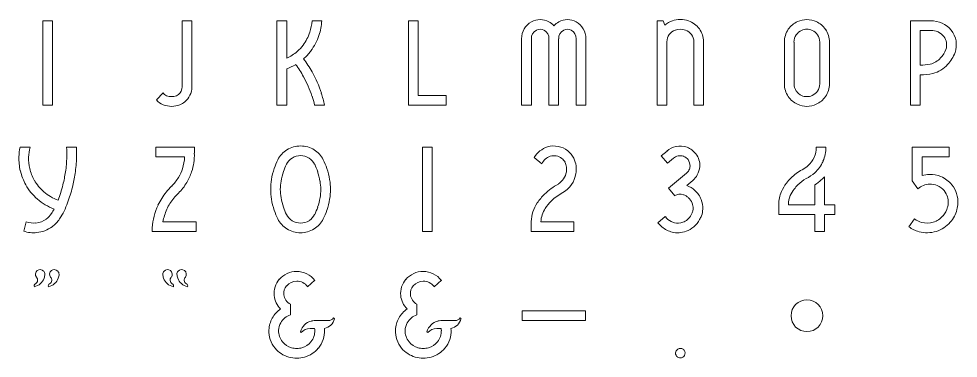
# Model space of a CAD drawing. Header units: inches. Extents: x 0.6 to 23.8, y 139.4 to 143.5.
# Drawn here: x 12.66 to 23.79, y 139.5 to 143.52 of the extents above; entities that cross this region are included whole.
import ezdxf

# ---------------------------------------------------------------- set-up
doc = ezdxf.new("R2010")
doc.units = ezdxf.units.IN
doc.header["$MEASUREMENT"] = 0
doc.layers.add('99', color=7, linetype='Continuous')

# ---------------------------------------------------------------- blocks, each defined once
blk = doc.blocks.new('VMI')
at = {"color": 7, "linetype": 'Continuous', "lineweight": 5}
for p, q in [((-0.057, 0), (-0.057, 1)), ((-0.057, 1), (0.057, 1)), ((0.057, 1), (0.057, 0)), ((0.057, 0), (-0.057, 0))]:
    blk.add_line(p, q, dxfattribs=at)
blk = doc.blocks.new('VMJ')
at = {"color": 7, "linetype": 'Continuous', "lineweight": 5}
for p, q in [((0.096, 0.218), (0.096, 1)), ((0.096, 1), (0.211, 1)), ((0.211, 1), (0.211, 0.214)), ((-0.211, 0.061), (-0.131, 0.147))]:
    blk.add_line(p, q, dxfattribs=at)
for centre, radius, start, end in [((-0.061, 0.186), 0.0805, 209.0698, 249.2804), ((-0.008, 0.194), 0.0906, 291.9663, 310.3666), ((-0.03, 0.222), 0.126, 310.0424, 358.2198), ((-0.031, 0.222), 0.242, 310.1654, 358.0099), ((-0.06, 0.187), 0.196, 219.8079, 249.2358), ((-0.031, 0.264), 0.279, 249.1972, 290.8028), ((-0.031, 0.264), 0.164, 249.0771, 290.3263), ((-0.006, 0.191), 0.201, 291.5826, 310.5224)]:
    blk.add_arc(centre, radius, start, end, dxfattribs=at)
blk = doc.blocks.new('VMK')
at = {"color": 7, "linetype": 'Continuous', "lineweight": 5}
for p, q in [((-0.282, 0), (-0.282, 1)), ((-0.282, 1), (-0.166, 1)), ((-0.166, 1), (-0.166, 0.555)), ((0.134, 1), (0.25, 1)), ((-0.166, 0.43), (-0.166, 0)), ((-0.166, 0), (-0.282, 0)), ((0.282, 0), (0.164, 0))]:
    blk.add_line(p, q, dxfattribs=at)
for centre, radius, start, end in [((-0.401, 1.035), 0.536, 341.4001, 356.3026), ((-0.393, 1.033), 0.643, 341.3042, 357.0576), ((-0.406, 1.037), 0.542, 323.0858, 341.3721), ((-0.407, 1.038), 0.658, 323.0893, 341.325), ((-0.402, 1.036), 0.539, 312.1265, 322.9159), ((-0.416, 1.077), 0.578, 295.5583, 310.4189), ((-0.402, 1.035), 0.653, 311.8352, 322.9664), ((-0.409, 1.064), 0.679, 290.9497, 300.9697), ((-1.148, -0.324), 1.354, 29.2235, 36.5388), ((-1.148, -0.324), 1.469, 29.2265, 36.4779), ((-1.106, -0.296), 1.303, 17.9556, 29.0508), ((-1.099, -0.293), 1.412, 17.9215, 29.084), ((-1.09, -0.291), 1.402, 11.973, 17.945), ((-1.085, -0.289), 1.282, 13.041, 17.945)]:
    blk.add_arc(centre, radius, start, end, dxfattribs=at)
blk = doc.blocks.new('VML')
at = {"color": 7, "linetype": 'Continuous', "lineweight": 5}
for p, q in [((-0.224, 0), (-0.224, 1)), ((-0.224, 1), (-0.109, 1)), ((-0.109, 1), (-0.109, 0.115)), ((-0.109, 0.115), (0.224, 0.115)), ((0.224, 0.115), (0.224, 0)), ((0.224, 0), (-0.224, 0))]:
    blk.add_line(p, q, dxfattribs=at)
blk = doc.blocks.new('VMM')
at = {"color": 7, "linetype": 'Continuous', "lineweight": 5}
for p, q in [((-0.381, 0), (-0.381, 0.787)), ((-0.266, 0), (-0.266, 0.787)), ((-0.058, 0.787), (-0.058, 0)), ((0.057, 0.787), (0.057, 0)), ((0.265, 0), (0.265, 0.787)), ((0.38, 0.787), (0.38, 0)), ((-0.381, 0), (-0.266, 0)), ((-0.058, 0), (0.057, 0)), ((0.265, 0), (0.38, 0))]:
    blk.add_line(p, q, dxfattribs=at)
for centre, radius, start, end in [((-0.161, 0.81), 0.205, 60.1014, 119.8986), ((0.162, 0.81), 0.205, 60.1014, 119.8986), ((-0.157, 0.791), 0.224, 118.5226, 181.0815), ((-0.162, 0.81), 0.0904, 60.1349, 119.8651), ((-0.164, 0.794), 0.221, 41.9031, 61.5614), ((0.166, 0.791), 0.223, 118.4957, 137.9462), ((0.162, 0.81), 0.0904, 60.1347, 119.8653), ((0.157, 0.791), 0.223, 358.8628, 61.4906), ((-0.157, 0.791), 0.109, 117.2285, 182.188), ((-0.166, 0.791), 0.109, 357.812, 62.7715), ((0.167, 0.791), 0.109, 117.2557, 182.0765), ((0.157, 0.791), 0.109, 357.7007, 62.7981)]:
    blk.add_arc(centre, radius, start, end, dxfattribs=at)
blk = doc.blocks.new('VMN')
at = {"color": 7, "linetype": 'Continuous', "lineweight": 5}
for p, q in [((-0.276, 0), (-0.276, 1)), ((-0.276, 1), (-0.203, 1)), ((-0.203, 1), (-0.183, 0.949)), ((-0.161, 0), (-0.161, 0.752)), ((0.161, 0.752), (0.161, 0)), ((0.276, 0.752), (0.276, 0)), ((-0.276, 0), (-0.161, 0)), ((0.161, 0), (0.276, 0))]:
    blk.add_line(p, q, dxfattribs=at)
for centre, radius, start, end in [((0, 0.708), 0.307, 72.0089, 107.9911), ((-0.006, 0.744), 0.271, 109.0689, 130.9062), ((0, 0.708), 0.192, 71.9828, 108.0172), ((0.009, 0.747), 0.267, 35.7732, 71.1231), ((0.007, 0.747), 0.269, 1.2332, 35.7271), ((-0.005, 0.744), 0.156, 110.161, 176.9656), ((0.009, 0.747), 0.152, 35.7346, 70.4008), ((0.009, 0.747), 0.152, 2.0124, 35.9196)]:
    blk.add_arc(centre, radius, start, end, dxfattribs=at)
blk = doc.blocks.new('VMO')
at = {"color": 7, "linetype": 'Continuous', "lineweight": 5}
for p, q in [((-0.267, 0.253), (-0.267, 0.747)), ((-0.152, 0.747), (-0.152, 0.253)), ((0.153, 0.253), (0.153, 0.747)), ((0.268, 0.747), (0.268, 0.253))]:
    blk.add_line(p, q, dxfattribs=at)
for centre, radius, start, end in [((0, 0.747), 0.268, 89.9605, 114.5524), ((0, 0.747), 0.268, 65.4478, 89.9967), ((-0.001, 0.748), 0.266, 145.3994, 180.2102), ((0.001, 0.747), 0.268, 114.6496, 145.4965), ((0, 0.748), 0.152, 89.9162, 114.6443), ((0, 0.746), 0.154, 65.6103, 89.9273), ((-0.001, 0.746), 0.269, 34.589, 65.3165), ((0, 0.748), 0.267, 359.8195, 34.5021), ((-0.001, 0.748), 0.152, 145.3304, 180.1582), ((0, 0.748), 0.152, 114.5143, 145.6018), ((0, 0.747), 0.153, 34.4333, 65.4159), ((0, 0.748), 0.153, 359.9101, 34.3967), ((-0.001, 0.252), 0.266, 179.79, 214.6006), ((0, 0.252), 0.152, 179.8946, 214.5716), ((0, 0.252), 0.152, 325.5019, 0.1069), ((0, 0.252), 0.267, 325.4979, 0.1803), ((0, 0.251), 0.151, 214.2523, 245.5056), ((-0.001, 0.249), 0.149, 245.2729, 270.3427), ((0.001, 0.249), 0.149, 269.7315, 294.7277), ((0, 0.253), 0.153, 294.6078, 325.4189), ((0.001, 0.253), 0.268, 214.5027, 245.3507), ((0, 0.253), 0.268, 245.4481, 270.0381), ((0, 0.253), 0.268, 270.0048, 294.5517), ((-0.001, 0.254), 0.269, 294.6833, 325.4118)]:
    blk.add_arc(centre, radius, start, end, dxfattribs=at)
blk = doc.blocks.new('VMP')
at = {"color": 7, "linetype": 'Continuous', "lineweight": 5}
for p, q in [((-0.272, 0), (-0.272, 1)), ((-0.272, 1), (-0.032, 1)), ((-0.157, 0.472), (-0.157, 0.885)), ((-0.157, 0.885), (-0.03, 0.885)), ((-0.157, 0), (-0.157, 0.357)), ((-0.272, 0), (-0.157, 0))]:
    blk.add_line(p, q, dxfattribs=at)
for centre, radius, start, end in [((-0.026, 0.689), 0.311, 40.1127, 91.1552), ((-0.026, 0.689), 0.196, 40.1463, 91.1515), ((-0.009, 0.715), 0.166, 340.8513, 37.0367), ((-0.008, 0.715), 0.28, 340.7365, 38.3972), ((-0.111, 0.746), 0.271, 285.8162, 316.5218), ((-0.115, 0.752), 0.278, 316.2165, 340.8464), ((-0.116, 0.753), 0.394, 316.2511, 340.7891), ((-0.166, 1.127), 0.654, 270.7413, 281.375), ((-0.111, 0.746), 0.386, 285.7881, 316.4378), ((-0.165, 1.102), 0.744, 270.5728, 282.3557)]:
    blk.add_arc(centre, radius, start, end, dxfattribs=at)
blk = doc.blocks.new('VMY')
at = {"color": 7, "linetype": 'Continuous', "lineweight": 5}
for p, q in [((-0.327, 1), (-0.209, 1)), ((0.225, 1), (0.34, 1)), ((-0.284, 0.004), (-0.253, 0.115))]:
    blk.add_line(p, q, dxfattribs=at)
for centre, radius, start, end in [((0.281, 0.871), 0.622, 168.02, 178.744), ((0.294, 0.869), 0.52, 165.4133, 178.598), ((-1.403, 0.926), 1.63, 358.4812, 2.5958), ((-1.3, 0.926), 1.642, 358.3789, 2.5748), ((0.295, 0.867), 0.636, 178.4532, 193.2873), ((0.289, 0.867), 0.515, 178.3421, 193.4003), ((-0.76, 0.878), 0.986, 350.0587, 0.2682), ((-0.773, 0.879), 1.114, 350.1282, 0.0277), ((0.296, 0.866), 0.636, 193.1361, 209.3787), ((0.291, 0.864), 0.517, 193.0333, 209.4595), ((-1.376, 0.935), 1.603, 346.2282, 351.8774), ((-1.307, 0.92), 1.648, 346.1318, 351.8991), ((0.301, 0.867), 0.526, 209.2563, 228.7948), ((0.303, 0.869), 0.645, 209.3388, 228.746), ((0.302, 0.87), 0.529, 228.8572, 250.4255), ((-1.398, 0.943), 1.626, 339.4167, 346.1297), ((-1.353, 0.93), 1.695, 339.6823, 346.2081), ((0.302, 0.87), 0.644, 228.8317, 249.4877), ((-0.602, 0.644), 0.892, 326.3478, 340.1391), ((-0.592, 0.639), 0.765, 326.2255, 330.862), ((-0.166, 0.361), 0.261, 250.5805, 275.8075), ((-0.16, 0.342), 0.242, 274.9545, 306.6851), ((-0.16, 0.341), 0.241, 306.7875, 327.9691), ((-0.161, 0.342), 0.357, 306.7944, 327.3963), ((-0.166, 0.362), 0.377, 251.7043, 275.5165), ((-0.16, 0.342), 0.356, 274.9431, 306.7529)]:
    blk.add_arc(centre, radius, start, end, dxfattribs=at)
blk = doc.blocks.new('VMZ')
at = {"color": 7, "linetype": 'Continuous', "lineweight": 5}
for p, q in [((-0.219, 0.885), (-0.219, 1)), ((-0.219, 1), (0.239, 1)), ((0.239, 1), (0.239, 0.928)), ((0.124, 0.885), (-0.219, 0.885)), ((-0.135, 0.115), (0.26, 0.115)), ((0.26, 0.115), (0.26, 0)), ((-0.26, 0), (-0.26, 0.046)), ((0.26, 0), (-0.26, 0))]:
    blk.add_line(p, q, dxfattribs=at)
for centre, radius, start, end in [((-0.39, 0.907), 0.629, 341.6069, 1.8983), ((-0.388, 0.907), 0.512, 341.577, 357.5693), ((-0.399, 0.91), 0.524, 329.2224, 341.6633), ((-0.406, 0.913), 0.646, 329.2932, 341.58), ((-0.404, 0.912), 0.529, 315.0188, 329.2083), ((-0.4, 0.91), 0.64, 314.6982, 329.2415), ((0.495, -0.008), 0.758, 141.0314, 155.0175), ((0.494, -0.011), 0.759, 133.6696, 140.8507), ((0.487, -0.003), 0.633, 133.6345, 140.9059), ((0.491, -0.005), 0.638, 140.9974, 155.0619), ((0.498, -0.007), 0.76, 155.1949, 176.0557), ((0.486, -0.002), 0.631, 155.1411, 169.3363)]:
    blk.add_arc(centre, radius, start, end, dxfattribs=at)
blk = doc.blocks.new('VM0')
at = {"color": 7, "linetype": 'Continuous', "lineweight": 5}
for centre, radius, start, end in [((-0.004, 0.714), 0.301, 89.6676, 122.1208), ((0, 0.714), 0.301, 57.8421, 90.3507), ((0.004, 0.708), 0.311, 122.8176, 152.5233), ((-0.004, 0.716), 0.184, 89.2826, 122.2461), ((0, 0.716), 0.184, 57.6947, 90.7467), ((-0.009, 0.708), 0.311, 27.4776, 57.1821), ((0.431, 0.498), 0.786, 153.3147, 161.3902), ((0.441, 0.493), 0.682, 153.4846, 161.2865), ((0.005, 0.708), 0.196, 123.2511, 152.5513), ((-0.008, 0.708), 0.195, 27.4234, 56.8599), ((-0.445, 0.493), 0.682, 18.713, 26.5171), ((-0.435, 0.498), 0.786, 18.6098, 26.6853), ((0.453, 0.489), 0.81, 161.2794, 170.9726), ((0.47, 0.485), 0.712, 161.3902, 170.867), ((-0.475, 0.485), 0.712, 9.1352, 18.6067), ((-0.457, 0.489), 0.81, 9.0274, 18.7206), ((0.3, 0.503), 0.656, 170.0327, 180.2287), ((0.295, 0.503), 0.537, 169.7834, 180.3123), ((-0.324, 0.501), 0.561, 359.9194, 9.9848), ((-0.291, 0.503), 0.644, 359.7215, 10.116), ((0.3, 0.497), 0.656, 179.7714, 189.9673), ((0.297, 0.497), 0.539, 179.6983, 190.1961), ((-0.326, 0.499), 0.564, 350.0354, 0.0702), ((-0.291, 0.497), 0.644, 349.884, 0.2784), ((0.453, 0.511), 0.81, 189.0276, 198.7204), ((0.472, 0.516), 0.714, 189.1645, 198.6016), ((-0.477, 0.516), 0.715, 341.4015, 350.8333), ((-0.457, 0.511), 0.81, 341.2796, 350.9724), ((0.43, 0.502), 0.785, 198.6093, 206.6859), ((0.441, 0.507), 0.682, 198.7135, 206.5154), ((-0.445, 0.507), 0.682, 333.4829, 341.287), ((-0.435, 0.502), 0.785, 333.3141, 341.3907), ((0.004, 0.292), 0.311, 207.4758, 237.1833), ((0.005, 0.292), 0.196, 207.4487, 236.7489), ((-0.004, 0.284), 0.184, 237.7554, 270.7149), ((0, 0.284), 0.184, 269.2559, 302.3038), ((-0.008, 0.292), 0.195, 303.1401, 332.5766), ((-0.009, 0.292), 0.311, 302.817, 332.5233), ((-0.005, 0.284), 0.299, 237.751, 270.4612), ((0, 0.283), 0.298, 269.5205, 302.2862)]:
    blk.add_arc(centre, radius, start, end, dxfattribs=at)
blk = doc.blocks.new('VM1')
at = {"color": 7, "linetype": 'Continuous', "lineweight": 5}
for p, q in [((-0.057, 0), (-0.057, 1)), ((-0.057, 1), (0.057, 1)), ((0.057, 1), (0.057, 0)), ((0.057, 0), (-0.057, 0))]:
    blk.add_line(p, q, dxfattribs=at)
blk = doc.blocks.new('VM2')
at = {"color": 7, "linetype": 'Continuous', "lineweight": 5}
for p, q in [((-0.141, 0.804), (-0.232, 0.878)), ((-0.267, 0), (-0.267, 0.118)), ((0.237, 0.115), (-0.152, 0.115)), ((0.237, 0), (0.237, 0.115)), ((-0.267, 0), (0.237, 0))]:
    blk.add_line(p, q, dxfattribs=at)
for centre, radius, start, end in [((0.01, 0.738), 0.279, 107.5898, 149.7657), ((0.001, 0.749), 0.266, 51.6292, 106.467), ((0.01, 0.737), 0.165, 108.4738, 156.1088), ((0.001, 0.75), 0.15, 51.617, 106.5086), ((-0.002, 0.747), 0.269, 26.827, 51.5203), ((-0.006, 0.743), 0.16, 29.1705, 51.3014), ((-0.052, 0.736), 0.204, 351.7371, 24.4809), ((-0.052, 0.736), 0.319, 351.0296, 24.5063), ((-0.064, 0.746), 0.217, 302.9846, 349.7452), ((-0.062, 0.745), 0.33, 300.8781, 349.8507), ((0.369, -0.041), 0.681, 117.5378, 134.7036), ((0.368, -0.04), 0.565, 117.5135, 134.7208), ((0.147, 0.107), 0.414, 145.8957, 162.1146), ((0.366, -0.037), 0.676, 134.7667, 146.2311), ((0.371, -0.041), 0.568, 134.8529, 146.2394), ((0.146, 0.108), 0.413, 162.2199, 178.68), ((0.145, 0.108), 0.297, 145.8496, 162.1764), ((0.148, 0.108), 0.3, 162.2366, 178.5743)]:
    blk.add_arc(centre, radius, start, end, dxfattribs=at)
blk = doc.blocks.new('VM3')
at = {"color": 7, "linetype": 'Continuous', "lineweight": 5}
for p, q in [((-0.158, 0.954), (-0.226, 0.897)), ((-0.152, 0.809), (-0.226, 0.897)), ((-0.081, 0.869), (-0.152, 0.809)), ((-0.141, 0.513), (0.074, 0.694)), ((0.076, 0.545), (0.148, 0.606)), ((-0.067, 0.425), (-0.141, 0.513)), ((-0.266, 0.104), (-0.178, 0.178))]:
    blk.add_line(p, q, dxfattribs=at)
for centre, radius, start, end in [((-0.001, 0.782), 0.233, 102.5607, 132.5636), ((-0.001, 0.785), 0.23, 69.3147, 102.6005), ((-0.002, 0.784), 0.116, 102.1824, 132.9492), ((-0.001, 0.786), 0.114, 69.059, 102.7825), ((-0.001, 0.783), 0.116, 36.953, 69.5887), ((-0.002, 0.783), 0.232, 36.8945, 69.3651), ((-0.002, 0.783), 0.233, 356.9019, 36.7186), ((-0.002, 0.783), 0.117, 356.7729, 36.7901), ((-0.002, 0.784), 0.118, 310.0694, 330.8395), ((-0.003, 0.784), 0.119, 331.2663, 356.7221), ((-0.002, 0.784), 0.232, 310.0737, 330.9931), ((-0.002, 0.783), 0.232, 331.0948, 356.8321), ((-0.021, 0.274), 0.288, 47.8178, 70.4977), ((-0.017, 0.278), 0.283, 20.9429, 47.6997), ((-0.001, 0.307), 0.136, 73.5162, 119.0561), ((-0.021, 0.273), 0.174, 47.8278, 70.3307), ((-0.02, 0.276), 0.17, 21.1839, 47.5058), ((-0.02, 0.277), 0.171, 357.9542, 21.054), ((-0.017, 0.277), 0.283, 357.7155, 21.1429), ((-0.032, 0.29), 0.186, 330.1723, 341.8412), ((-0.015, 0.277), 0.166, 344.3719, 357.7278), ((-0.023, 0.278), 0.289, 341.7443, 357.6341), ((-0.019, 0.291), 0.195, 215.4848, 242.605), ((-0.02, 0.295), 0.197, 243.3282, 255.5911), ((-0.033, 0.282), 0.183, 289.9535, 310.2648), ((-0.048, 0.297), 0.204, 310.7639, 330.7255), ((-0.033, 0.282), 0.297, 310.2381, 331.8974), ((-0.041, 0.303), 0.314, 329.2055, 338.3775), ((-0.023, 0.287), 0.304, 216.8717, 242.8629), ((-0.021, 0.292), 0.309, 243.0755, 255.6732), ((-0.033, 0.282), 0.297, 257.3795, 289.8035), ((-0.033, 0.283), 0.183, 258.4975, 289.7734), ((-0.033, 0.281), 0.296, 289.8526, 310.26)]:
    blk.add_arc(centre, radius, start, end, dxfattribs=at)
blk = doc.blocks.new('VM4')
at = {"color": 7, "linetype": 'Continuous', "lineweight": 5}
for p, q in [((0.226, 1), (0.111, 1)), ((0.208, 0.318), (0.208, 0.65)), ((0.093, 0.554), (0.093, 0.318)), ((-0.333, 0.203), (-0.333, 0.322)), ((0.093, 0.318), (-0.217, 0.318)), ((0.333, 0.318), (0.208, 0.318)), ((0.333, 0.203), (0.333, 0.318)), ((0.093, 0.203), (-0.333, 0.203)), ((0.093, 0), (0.093, 0.203)), ((0.208, 0), (0.208, 0.203)), ((0.208, 0.203), (0.333, 0.203)), ((0.093, 0), (0.208, 0))]:
    blk.add_line(p, q, dxfattribs=at)
for centre, radius, start, end in [((-0.181, 0.998), 0.292, 336.0479, 0.4385), ((-0.179, 0.998), 0.405, 335.9719, 0.3437), ((-0.179, 0.995), 0.289, 294.8386, 312.3992), ((-0.183, 0.999), 0.294, 312.3441, 335.9716), ((-0.181, 0.998), 0.408, 312.3131, 336.0146), ((0.218, 0.228), 0.575, 118.6463, 135.0229), ((-0.177, 0.991), 0.399, 294.7716, 312.5305), ((0.21, 0.236), 0.564, 143.4141, 155.1197), ((0.22, 0.228), 0.577, 135.1797, 143.423), ((0.229, 0.215), 0.477, 120.0317, 134.8625), ((-0.178, 0.993), 0.516, 301.6482, 312.4219), ((-0.187, 1.004), 0.531, 312.3444, 318.1123), ((0.045, 0.323), 0.378, 156.6352, 180.1766), ((0.207, 0.237), 0.446, 143.3695, 154.7471), ((0.206, 0.24), 0.443, 134.9661, 143.5691), ((0.033, 0.327), 0.251, 156.3449, 182.0242)]:
    blk.add_arc(centre, radius, start, end, dxfattribs=at)
blk = doc.blocks.new('VM5')
at = {"color": 7, "linetype": 'Continuous', "lineweight": 5}
for p, q in [((-0.25, 0.601), (-0.25, 1)), ((-0.25, 1), (0.188, 1)), ((0.188, 1), (0.188, 0.885)), ((0.188, 0.885), (-0.135, 0.885)), ((-0.135, 0.885), (-0.135, 0.663)), ((-0.183, 0.507), (-0.25, 0.601)), ((-0.291, 0.055), (-0.224, 0.149))]:
    blk.add_line(p, q, dxfattribs=at)
for centre, radius, start, end in [((-0.038, 0.346), 0.332, 91.5316, 106.9481), ((-0.039, 0.348), 0.33, 67.0965, 91.4006), ((-0.038, 0.347), 0.216, 91.5191, 132.1541), ((-0.039, 0.347), 0.216, 67.1512, 91.2504), ((-0.039, 0.348), 0.33, 38.3499, 67.127), ((-0.039, 0.347), 0.216, 38.4567, 67.0734), ((-0.038, 0.348), 0.214, 357.3478, 38.264), ((-0.039, 0.348), 0.33, 357.4131, 38.2601), ((-0.042, 0.349), 0.218, 344.4714, 357.2266), ((-0.074, 0.35), 0.249, 318.9493, 346.2676), ((-0.075, 0.35), 0.365, 318.9404, 345.7133), ((-0.041, 0.349), 0.332, 344.5165, 357.3453), ((-0.074, 0.352), 0.252, 233.5617, 254.7462), ((-0.075, 0.35), 0.25, 287.0303, 319.0107), ((-0.075, 0.351), 0.366, 233.8212, 254.8503), ((-0.075, 0.351), 0.366, 254.9601, 287.0222), ((-0.075, 0.351), 0.251, 254.959, 287.0236), ((-0.075, 0.35), 0.365, 287.0664, 318.9836)]:
    blk.add_arc(centre, radius, start, end, dxfattribs=at)
blk = doc.blocks.new('VMQUOTE')
at = {"color": 7, "linetype": 'Continuous', "lineweight": 5}
for centre, radius, start, end in [((-0.088, 0.992), 0.0563, 127.883, 216.3102), ((-0.088, 0.992), 0.0564, 43.8846, 127.7494), ((-0.089, 0.992), 0.0575, 0.4691, 43.2353), ((0.079, 0.992), 0.0563, 127.883, 216.3102), ((0.079, 0.992), 0.0564, 43.8846, 127.7494), ((0.078, 0.992), 0.0575, 0.4691, 43.2353), ((-0.169, 0.924), 0.0501, 299.2133, 45.1149), ((-0.196, 1.003), 0.164, 312.4353, 339.1401), ((-0.193, 1.002), 0.161, 339.2118, 356.5969), ((-0.001, 0.924), 0.0501, 299.2133, 45.1149), ((-0.028, 1.003), 0.164, 312.4353, 339.1401), ((-0.025, 1.002), 0.161, 339.2118, 356.5969), ((-0.132, 0.855), 0.0278, 115.6321, 202.7618), ((-0.195, 1.004), 0.164, 282.8484, 312.021), ((0.035, 0.855), 0.0278, 115.6321, 202.7618), ((-0.027, 1.004), 0.164, 282.8484, 312.021)]:
    blk.add_arc(centre, radius, start, end, dxfattribs=at)
blk = doc.blocks.new('VMQUOT2')
at = {"color": 7, "linetype": 'Continuous', "lineweight": 5}
for centre, radius, start, end in [((-0.078, 0.992), 0.0575, 136.7647, 179.5309), ((-0.079, 0.992), 0.0564, 52.2506, 136.1154), ((-0.079, 0.992), 0.0563, 323.6898, 52.117), ((0.089, 0.992), 0.0575, 136.7647, 179.5309), ((0.088, 0.992), 0.0564, 52.2506, 136.1154), ((0.088, 0.992), 0.0563, 323.6898, 52.117), ((0.025, 1.002), 0.161, 183.4031, 200.7882), ((0.028, 1.003), 0.164, 200.8599, 227.5647), ((0.001, 0.924), 0.0501, 134.8851, 240.7867), ((0.193, 1.002), 0.161, 183.4031, 200.7882), ((0.196, 1.003), 0.164, 200.8599, 227.5647), ((0.169, 0.924), 0.0501, 134.8851, 240.7867), ((0.027, 1.004), 0.164, 227.979, 257.1516), ((-0.035, 0.855), 0.0278, 337.2382, 64.3679), ((0.195, 1.004), 0.164, 227.979, 257.1516), ((0.132, 0.855), 0.0278, 337.2382, 64.3679)]:
    blk.add_arc(centre, radius, start, end, dxfattribs=at)
blk = doc.blocks.new('VM')
at = {"color": 7, "linetype": 'Continuous', "lineweight": 5}
for p, q in [((0.168, 0.921), (0.081, 0.845)), ((-0.123, 0.638), (-0.123, 0.511)), ((0.389, 0.474), (0.4, 0.463)), ((0.164, 0.35), (0.112, 0.35)), ((0.194, 0.444), (0.194, 0.444)), ((0.194, 0.444), (0.33, 0.444)), ((0.007, 0.3), (-0.004, 0.311))]:
    blk.add_line(p, q, dxfattribs=at)
for centre, radius, start, end in [((-0.048, 0.754), 0.272, 90.0127, 139.1349), ((-0.048, 0.754), 0.272, 37.6954, 90.0069), ((-0.059, 0.765), 0.257, 139.2818, 185.5162), ((-0.047, 0.753), 0.158, 90.1335, 138.965), ((-0.048, 0.754), 0.158, 35.5141, 89.9362), ((-0.058, 0.764), 0.143, 139.4663, 185.4528), ((-0.057, 0.766), 0.259, 185.7335, 225.6281), ((-0.056, 0.766), 0.145, 186.0589, 242.4794), ((-0.053, 0.313), 0.326, 124.6403, 150.7135), ((-0.062, 0.318), 0.315, 150.7376, 177.2613), ((-0.052, 0.312), 0.212, 109.5288, 150.5862), ((0.256, 0.496), 0.147, 279.3484, 347.2906), ((0.327, 0.521), 0.0775, 271.7882, 322.8016), ((-0.062, 0.318), 0.201, 150.838, 177.203), ((0.172, 0.261), 0.183, 104.3596, 164.0432), ((0.12, 0.199), 0.152, 93.0538, 138.2357), ((0.188, 0.099), 0.345, 89.1098, 100.2894), ((-0.02, 0.319), 0.187, 2.7077, 9.7553), ((0.026, 0.323), 0.256, 2.2155, 6.1913), ((-0.061, 0.318), 0.316, 177.3158, 219.6499), ((-0.06, 0.319), 0.202, 177.4334, 219.5862), ((-0.035, 0.319), 0.202, 320.4128, 2.5669), ((-0.034, 0.318), 0.316, 320.3499, 2.6849), ((-0.05, 0.328), 0.331, 219.7128, 253.8391), ((-0.049, 0.329), 0.217, 219.78, 253.767), ((-0.048, 0.335), 0.223, 253.859, 270.0363), ((-0.047, 0.335), 0.223, 269.9632, 286.1415), ((-0.046, 0.329), 0.217, 286.2314, 320.2211), ((-0.046, 0.328), 0.331, 286.1609, 320.2872), ((-0.047, 0.337), 0.341, 253.8776, 269.93), ((-0.048, 0.337), 0.341, 270.0696, 286.1224)]:
    blk.add_arc(centre, radius, start, end, dxfattribs=at)
blk = doc.blocks.new('VM&')
at = {"color": 7, "linetype": 'Continuous', "lineweight": 5}
for p, q in [((0.168, 0.921), (0.081, 0.845)), ((-0.123, 0.638), (-0.123, 0.511)), ((0.389, 0.474), (0.4, 0.463)), ((0.164, 0.35), (0.112, 0.35)), ((0.194, 0.444), (0.194, 0.444)), ((0.194, 0.444), (0.33, 0.444)), ((0.007, 0.3), (-0.004, 0.311))]:
    blk.add_line(p, q, dxfattribs=at)
for centre, radius, start, end in [((-0.048, 0.754), 0.272, 90.0127, 139.1349), ((-0.048, 0.754), 0.272, 37.6954, 90.0069), ((-0.059, 0.765), 0.257, 139.2818, 185.5162), ((-0.047, 0.753), 0.158, 90.1335, 138.965), ((-0.048, 0.754), 0.158, 35.5141, 89.9362), ((-0.058, 0.764), 0.143, 139.4663, 185.4528), ((-0.057, 0.766), 0.259, 185.7335, 225.6281), ((-0.056, 0.766), 0.145, 186.0589, 242.4794), ((-0.053, 0.313), 0.326, 124.6403, 150.7135), ((-0.062, 0.318), 0.315, 150.7376, 177.2613), ((-0.052, 0.312), 0.212, 109.5288, 150.5862), ((0.256, 0.496), 0.147, 279.3484, 347.2906), ((0.327, 0.521), 0.0775, 271.7882, 322.8016), ((-0.062, 0.318), 0.201, 150.838, 177.203), ((0.172, 0.261), 0.183, 104.3596, 164.0432), ((0.12, 0.199), 0.152, 93.0538, 138.2357), ((0.188, 0.099), 0.345, 89.1098, 100.2894), ((-0.02, 0.319), 0.187, 2.7077, 9.7553), ((0.026, 0.323), 0.256, 2.2155, 6.1913), ((-0.061, 0.318), 0.316, 177.3158, 219.6499), ((-0.06, 0.319), 0.202, 177.4334, 219.5862), ((-0.035, 0.319), 0.202, 320.4128, 2.5669), ((-0.034, 0.318), 0.316, 320.3499, 2.6849), ((-0.05, 0.328), 0.331, 219.7128, 253.8391), ((-0.049, 0.329), 0.217, 219.78, 253.767), ((-0.048, 0.335), 0.223, 253.859, 270.0363), ((-0.047, 0.335), 0.223, 269.9632, 286.1415), ((-0.046, 0.329), 0.217, 286.2314, 320.2211), ((-0.046, 0.328), 0.331, 286.1609, 320.2872), ((-0.047, 0.337), 0.341, 253.8776, 269.93), ((-0.048, 0.337), 0.341, 270.0696, 286.1224)]:
    blk.add_arc(centre, radius, start, end, dxfattribs=at)
blk = doc.blocks.new('VM-')
at = {"color": 7, "linetype": 'Continuous', "lineweight": 5}
for p, q in [((-0.375, 0.443), (-0.375, 0.558)), ((-0.375, 0.558), (0.375, 0.558)), ((0.375, 0.558), (0.375, 0.443)), ((0.375, 0.443), (-0.375, 0.443))]:
    blk.add_line(p, q, dxfattribs=at)
blk = doc.blocks.new('VMPERID')
at = {"color": 7, "linetype": 'Continuous', "lineweight": 5}
for centre, radius, start, end in [((0, 0.057), 0.0562, 54.3997, 119.7427), ((0, 0.056), 0.0564, 119.7266, 176.057), ((0, 0.056), 0.0563, 175.9025, 232.5236), ((0, 0.056), 0.0564, 232.6945, 283.8552), ((0, 0.056), 0.056, 283.6675, 349.1405), ((0, 0.056), 0.0563, 348.863, 54.4268)]:
    blk.add_arc(centre, radius, start, end, dxfattribs=at)
blk = doc.blocks.new('VM@')
at = {"color": 7, "linetype": 'Continuous', "lineweight": 0}
blk.add_circle((0, 0.5), 0.188, dxfattribs=at)

msp = doc.modelspace()

# ---------------------------------------------------------------- block references
at = {"layer": '99', "color": 7, "linetype": 'Continuous', "lineweight": 0}
for name, p in [('VMI', (13, 142.5)), ('VMJ', (14.5, 142.5)), ('VMK', (16, 142.5)), ('VML', (17.5, 142.5)), ('VMM', (19, 142.5)), ('VMN', (20.5, 142.5)), ('VMO', (22, 142.5)), ('VMP', (23.5, 142.5)), ('VMY', (13, 141)), ('VMZ', (14.5, 141)), ('VM0', (16, 141)), ('VM1', (17.5, 141)), ('VM2', (19, 141)), ('VM3', (20.5, 141)), ('VM4', (22, 141)), ('VM5', (23.5, 141)), ('VMQUOTE', (13, 139.5)), ('VMQUOT2', (14.5, 139.5)), ('VM', (16, 139.5)), ('VM&', (17.5, 139.5)), ('VM@', (22, 139.5)), ('VM-', (19, 139.5)), ('VMPERID', (20.5, 139.5))]:
    msp.add_blockref(name, p, dxfattribs=at)

doc.saveas('drawing.dxf')
